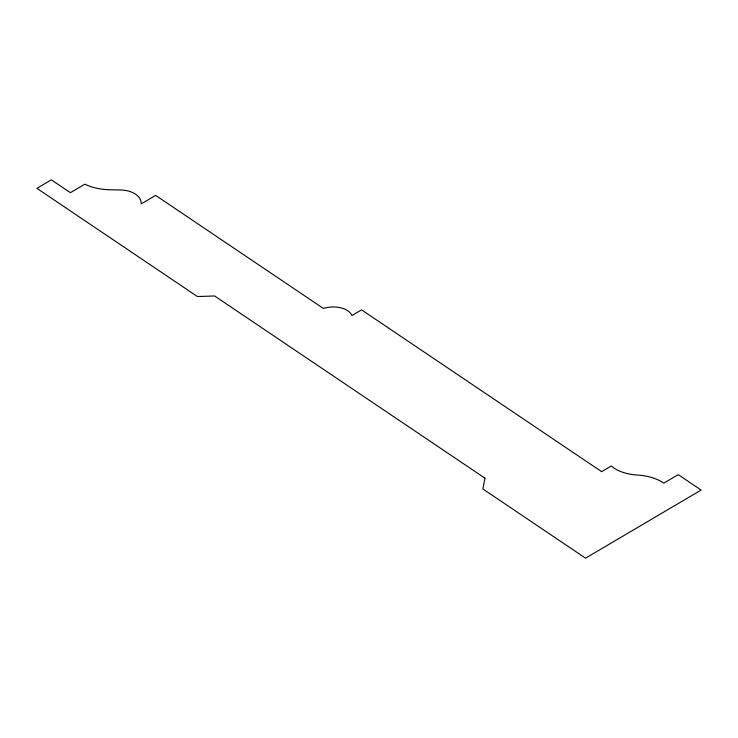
<?xml version="1.0" encoding="UTF-8"?>
<svg xmlns="http://www.w3.org/2000/svg" width="738" height="738" viewBox="0 0 738 738"><rect width="100%" height="100%" fill="white"/><g stroke="black" fill="none" stroke-linecap="round" stroke-linejoin="round"><path stroke-width="1.11" d="M484.921 478.169L482.91 488.98L585.538 558.159L701.1 490.06L678.24 474.645L663.794 483.159A49.511 29.935 -9.3 0 0 636.202 474.977A45.488 27.5 -9.3 0 1 611.249 465.992L601.618 471.665L361.592 309.877L351.961 315.55A23.21 14.031 -9.3 0 0 323.281 308.383L155.635 195.386L141.198 203.9A26.439 15.987 -9.3 0 0 120.091 189.961L110.239 189.777A50.857 30.747 -9.3 0 1 84.842 184.168L70.396 192.673L51.346 179.841L36.9 188.347L197.387 296.528L214.638 295.984L484.921 478.169"/></g></svg>
